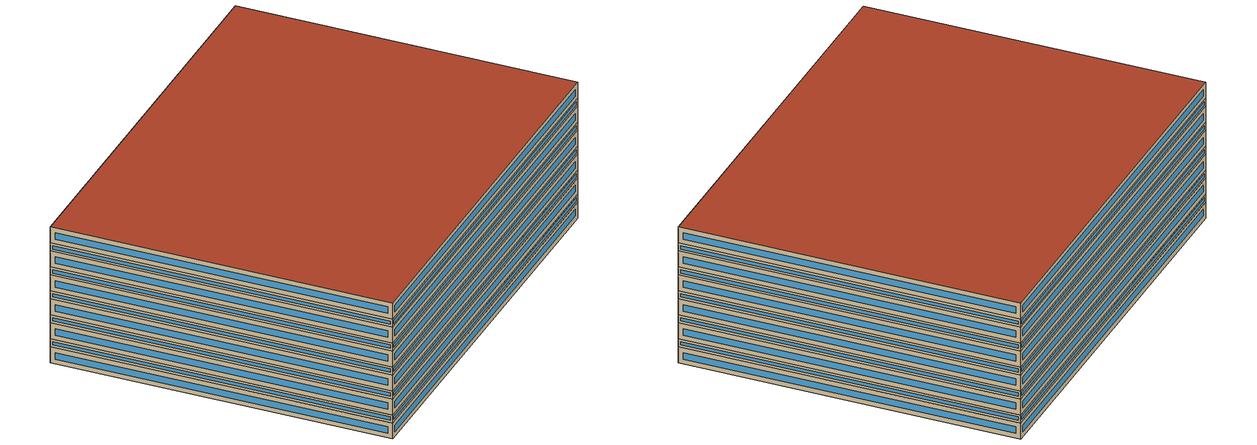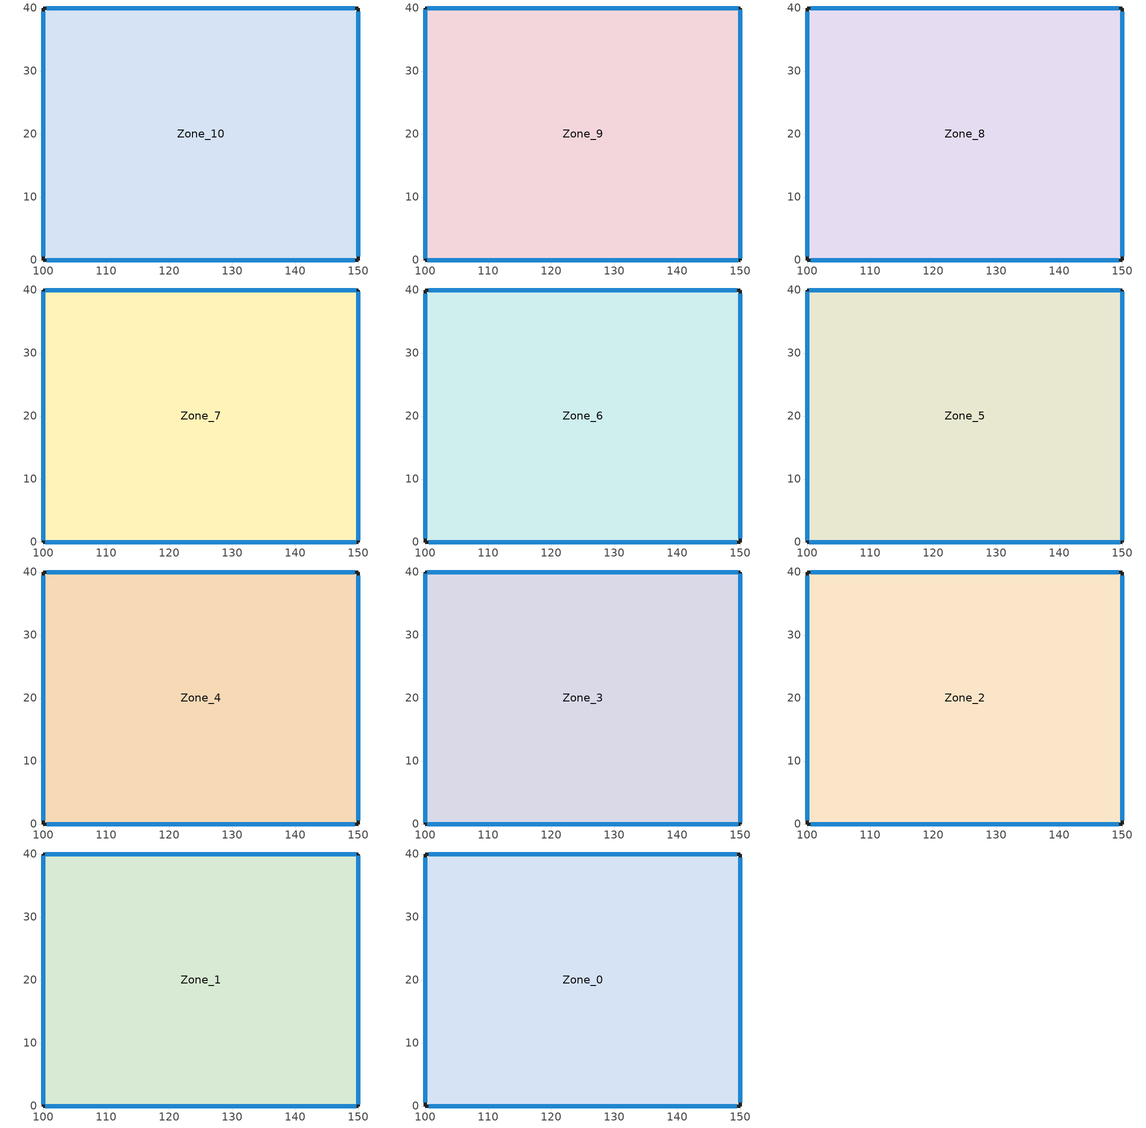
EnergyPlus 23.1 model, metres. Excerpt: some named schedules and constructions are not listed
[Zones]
Zone_10
 floor outside (90.1-2019 Nonresidential CZ 0 Exterior Floor (Mass)): 150,0 100,0 100,40 150,40 z0.5
 wall outside (90.1-2019 Nonresidential CZ 0 Exterior Wall (Mass)): 150,0 150,40 100,40 100,0 150,0 z0.5:2.5
 window (90.1-2019 Nonresidential CZ 0 Glazing (Operable)): 150,0.59 150,39.41 / 149.41,40 100.59,40 / 100,39.41 100,0.59 / 100.59,0 149.41,0 z1.09:1.91
Zone_9
 floor to Zone_10 (Interior Slab (Mass)_FLIPPED): 150,0 100,0 100,40 150,40 z2.5
 wall outside (90.1-2019 Nonresidential CZ 0 Exterior Wall (Mass)): 150,0 150,40 100,40 100,0 150,0 z2.5:3.5
 window (90.1-2019 Nonresidential CZ 0 Glazing (Operable)): 150,0.3 150,39.7 / 149.7,40 100.3,40 / 100,39.7 100,0.3 / 100.3,0 149.7,0 z2.8:3.2
Zone_8
 floor to Zone_9 (Interior Slab (Mass)_FLIPPED): 150,0 100,0 100,40 150,40 z3.5
 wall outside (90.1-2019 Nonresidential CZ 0 Exterior Wall (Mass)): 150,0 150,40 100,40 100,0 150,0 z3.5:5.5
 window (90.1-2019 Nonresidential CZ 0 Glazing (Operable)): 150,0.59 150,39.41 / 149.41,40 100.59,40 / 100,39.41 100,0.59 / 100.59,0 149.41,0 z4.09:4.91
Zone_7
 floor to Zone_8 (Interior Slab (Mass)_FLIPPED): 150,0 100,0 100,40 150,40 z5.5
 wall outside (90.1-2019 Nonresidential CZ 0 Exterior Wall (Mass)): 150,0 150,40 100,40 100,0 150,0 z5.5:6.5
 window (90.1-2019 Nonresidential CZ 0 Glazing (Operable)): 150,0.3 150,39.7 / 149.7,40 100.3,40 / 100,39.7 100,0.3 / 100.3,0 149.7,0 z5.8:6.2
Zone_6
 floor to Zone_7 (Interior Slab (Mass)_FLIPPED): 150,0 100,0 100,40 150,40 z6.5
 wall outside (90.1-2019 Nonresidential CZ 0 Exterior Wall (Mass)): 150,0 150,40 100,40 100,0 150,0 z6.5:8.5
 window (90.1-2019 Nonresidential CZ 0 Glazing (Operable)): 150,0.59 150,39.41 / 149.41,40 100.59,40 / 100,39.41 100,0.59 / 100.59,0 149.41,0 z7.09:7.91
Zone_5
 floor to Zone_6 (Interior Slab (Mass)_FLIPPED): 150,0 100,0 100,40 150,40 z8.5
 wall outside (90.1-2019 Nonresidential CZ 0 Exterior Wall (Mass)): 150,0 150,40 100,40 100,0 150,0 z8.5:9.5
 window (90.1-2019 Nonresidential CZ 0 Glazing (Operable)): 150,0.3 150,39.7 / 149.7,40 100.3,40 / 100,39.7 100,0.3 / 100.3,0 149.7,0 z8.8:9.2
Zone_4
 floor to Zone_5 (Interior Slab (Mass)_FLIPPED): 150,0 100,0 100,40 150,40 z9.5
 wall outside (90.1-2019 Nonresidential CZ 0 Exterior Wall (Mass)): 150,0 150,40 100,40 100,0 150,0 z9.5:11.5
 window (90.1-2019 Nonresidential CZ 0 Glazing (Operable)): 150,0.59 150,39.41 / 149.41,40 100.59,40 / 100,39.41 100,0.59 / 100.59,0 149.41,0 z10.09:10.91
Zone_3
 floor to Zone_4 (Interior Slab (Mass)_FLIPPED): 150,0 100,0 100,40 150,40 z11.5
 wall outside (90.1-2019 Nonresidential CZ 0 Exterior Wall (Mass)): 150,0 150,40 100,40 100,0 150,0 z11.5:12.5
 window (90.1-2019 Nonresidential CZ 0 Glazing (Operable)): 150,0.3 150,39.7 / 149.7,40 100.3,40 / 100,39.7 100,0.3 / 100.3,0 149.7,0 z11.8:12.2
Zone_2
 floor to Zone_3 (Interior Slab (Mass)_FLIPPED): 150,0 100,0 100,40 150,40 z12.5
 wall outside (90.1-2019 Nonresidential CZ 0 Exterior Wall (Mass)): 150,0 150,40 100,40 100,0 150,0 z12.5:14.5
 window (90.1-2019 Nonresidential CZ 0 Glazing (Operable)): 150,0.59 150,39.41 / 149.41,40 100.59,40 / 100,39.41 100,0.59 / 100.59,0 149.41,0 z13.09:13.91
Zone_1
 floor to Zone_2 (Interior Slab (Mass)_FLIPPED): 150,0 100,0 100,40 150,40 z14.5
 wall outside (90.1-2019 Nonresidential CZ 0 Exterior Wall (Mass)): 150,0 150,40 100,40 100,0 150,0 z14.5:15.5
 window (90.1-2019 Nonresidential CZ 0 Glazing (Operable)): 150,0.3 150,39.7 / 149.7,40 100.3,40 / 100,39.7 100,0.3 / 100.3,0 149.7,0 z14.8:15.2
Zone_0
 floor to Zone_1 (Interior Slab (Mass)_FLIPPED): 150,0 100,0 100,40 150,40 z15.5
 wall outside (90.1-2019 Nonresidential CZ 0 Exterior Wall (Mass)): 150,0 150,40 100,40 100,0 150,0 z15.5:17.5
 window (90.1-2019 Nonresidential CZ 0 Glazing (Operable)): 150,0.59 150,39.41 / 149.41,40 100.59,40 / 100,39.41 100,0.59 / 100.59,0 149.41,0 z16.09:16.91
 roof outside (90.1-2019 Nonresidential CZ 0 Exterior Roof (Mass)): 150,0 150,40 100,40 100,0 z17.5
[Schedule:Week:Daily]
NatVentAvail_Zone_6_44: f20dfdc0-ebca-4051-904d-1e82afc3a595, 11bf2a74-0d18-48e4-8699-6777100bd28d, 9ea961b2-ac5c-4bc3-9e1a-967c93119fe7, 5d2b21ac-12a4-41b7-ad59-ca25f72bc6d4, 90a8540f-f645-4c42-afb4-43ef4d00fa04, 1b20a4ab-f55f-48fa-91a1-428f9ab924bf, bd81117e-db5f-4612-9e33-ac1c85f2e500, f20dfdc0-ebca-4051-904d-1e82afc3a595, f20dfdc0-ebca-4051-904d-1e82afc3a595, f20dfdc0-ebca-4051-904d-1e82afc3a595, f20dfdc0-ebca-4051-904d-1e82afc3a595, f20dfdc0-ebca-4051-904d-1e82afc3a595
NatVentAvail_Zone_6_45: 9561be1d-9728-4a63-9683-414e658ba770, 3c8b651d-c98e-4425-a7c7-2414b5bc7adb, b33bd7bf-34ac-49fa-a721-d53ede74d103, 36e1c470-c337-4b16-b0d2-bbd79bc27b91, e0b2708d-d036-4065-8009-799a6ab6b869, 1e1ed1b8-60ca-4858-92fd-03c2e15c98fc, 9561be1d-9728-4a63-9683-414e658ba770, 9561be1d-9728-4a63-9683-414e658ba770, 9561be1d-9728-4a63-9683-414e658ba770, 9561be1d-9728-4a63-9683-414e658ba770, 9561be1d-9728-4a63-9683-414e658ba770, 9561be1d-9728-4a63-9683-414e658ba770
NatVentAvail_Zone_6_46: 9b530ce9-eca5-4026-a7f3-7d5d08ebb73a, 9cfb7f4e-4dc2-47ca-a554-8c610cbaf224, efc2627a-638b-44db-a32b-ba7aabb29f3e, b9acaa56-f80d-405e-ac9f-cb2e204cb968, ae0897ba-8887-4847-a761-27c239ed7601, 3297a3ee-9c46-4016-8248-e6be1df6c419, ab1614ab-8b7d-4aa1-94da-80e3146759a0, 9b530ce9-eca5-4026-a7f3-7d5d08ebb73a, 9b530ce9-eca5-4026-a7f3-7d5d08ebb73a, 9b530ce9-eca5-4026-a7f3-7d5d08ebb73a, 9b530ce9-eca5-4026-a7f3-7d5d08ebb73a, 9b530ce9-eca5-4026-a7f3-7d5d08ebb73a
NatVentAvail_Zone_6_47: 515cca9f-4e25-4a83-8ddb-3425e52cfe38, 09789c35-cfb8-4bbf-a665-055d4ddc3414, 70b5d770-b65c-47d5-880c-bd9f8c16a181, cad569ce-6c94-44cb-8b06-e0dfcd3f8ebc, e02675c0-2145-4f2d-b866-b4437324e750, abe05051-f22d-4b8d-bc26-82020d40070c, cb54f970-1888-41eb-9152-91167afa7c9f, 515cca9f-4e25-4a83-8ddb-3425e52cfe38, 515cca9f-4e25-4a83-8ddb-3425e52cfe38, 515cca9f-4e25-4a83-8ddb-3425e52cfe38, 515cca9f-4e25-4a83-8ddb-3425e52cfe38, 515cca9f-4e25-4a83-8ddb-3425e52cfe38
NatVentAvail_Zone_6_48: 54c90973-5cc0-41e0-a3f7-258a48d5af04, 6780341f-c2db-469e-bb10-98202515659c, bec4e297-1fd8-41f1-bc3c-21d9c0d6a49e, 22b1dbbe-48a8-486d-a650-da732dd629e4, 5a30dced-8725-4129-b743-637dbfeefdcf, 8baa16bb-a770-4d34-814c-a8187f6184e9, 195f32c6-d95c-4cea-ad76-a6efbabf8828, 54c90973-5cc0-41e0-a3f7-258a48d5af04, 54c90973-5cc0-41e0-a3f7-258a48d5af04, 54c90973-5cc0-41e0-a3f7-258a48d5af04, 54c90973-5cc0-41e0-a3f7-258a48d5af04, 54c90973-5cc0-41e0-a3f7-258a48d5af04
NatVentAvail_Zone_6_49: 5535dfd7-1840-4866-b553-4c7d2a079241, 7ac7f299-17b0-4f22-873a-43e742d2bf2f, bcfb64e9-810d-47e1-8773-46ee2ec71daf, e0ab2e9f-16b6-4b2d-a3f6-866f0204b712, ece5d0b2-caa5-42af-8b0c-2044de4c1a93, 681e4c00-ee07-4746-bba2-828fb4a86f7a, 19106470-ebe0-4fd6-aba5-e244b25a6a50, 5535dfd7-1840-4866-b553-4c7d2a079241, 5535dfd7-1840-4866-b553-4c7d2a079241, 5535dfd7-1840-4866-b553-4c7d2a079241, 5535dfd7-1840-4866-b553-4c7d2a079241, 5535dfd7-1840-4866-b553-4c7d2a079241
NatVentAvail_Zone_6_50: 061ec2b3-2852-460e-8bc0-9fd7884f8d77, 88ab5710-4397-4999-aae0-e881b17e4276, 3f37206c-4197-45cd-98ea-0984f4deacec, 72450507-12fe-49ff-b89a-2fc7617f1e69, bfb82fbf-b47d-4d48-ae5d-551a76c600b6, 8aab0947-abcf-4301-870c-0dd4ea232bfe, 716afb38-1443-430a-b722-17b5f5ea314b, 061ec2b3-2852-460e-8bc0-9fd7884f8d77, 061ec2b3-2852-460e-8bc0-9fd7884f8d77, 061ec2b3-2852-460e-8bc0-9fd7884f8d77, 061ec2b3-2852-460e-8bc0-9fd7884f8d77, 061ec2b3-2852-460e-8bc0-9fd7884f8d77
NatVentAvail_Zone_6_51: f649436d-c745-4121-b6a8-7e4811c78565, 6a90260f-5a77-45cd-af74-3d8e9420df5e, e83e513a-5cc3-4951-919f-0acb3c551088, 21332c96-ee0f-4f07-8ed8-9d81e801c9cd, a8efd32e-b182-4a8a-838c-d9f33b935da4, 96f2065a-acc6-4bd9-8c1b-8470a197e6e6, 3ea86236-a702-47e3-8e0d-a12033049186, f649436d-c745-4121-b6a8-7e4811c78565, f649436d-c745-4121-b6a8-7e4811c78565, f649436d-c745-4121-b6a8-7e4811c78565, f649436d-c745-4121-b6a8-7e4811c78565, f649436d-c745-4121-b6a8-7e4811c78565
NatVentAvail_Zone_6_52: ba30712a-261f-415b-a7e0-54356889589b, ba30712a-261f-415b-a7e0-54356889589b, ba30712a-261f-415b-a7e0-54356889589b, ba30712a-261f-415b-a7e0-54356889589b, ba30712a-261f-415b-a7e0-54356889589b, ba30712a-261f-415b-a7e0-54356889589b, ba30712a-261f-415b-a7e0-54356889589b, ba30712a-261f-415b-a7e0-54356889589b, ba30712a-261f-415b-a7e0-54356889589b, ba30712a-261f-415b-a7e0-54356889589b, ba30712a-261f-415b-a7e0-54356889589b, ba30712a-261f-415b-a7e0-54356889589b
CoolAvail_Zone_7_0: 45735616-b2b6-4659-9007-e98fcdeeb41a, bee6b387-4d5e-4adb-b40b-2d77ddca55e5, 3a48376d-20cd-4bba-b36f-86c63b9ac52a, df38ffa7-593c-4015-b16a-774c36ff343f, b46b6d6e-4c68-48b8-a44c-f68aec9fa1f5, 6f20e371-e905-45ff-bfaf-3c4e4b2f6c1f, d33addf9-3e4f-4066-ad29-e74b2ac8d158, 45735616-b2b6-4659-9007-e98fcdeeb41a, 45735616-b2b6-4659-9007-e98fcdeeb41a, 45735616-b2b6-4659-9007-e98fcdeeb41a, 45735616-b2b6-4659-9007-e98fcdeeb41a, 45735616-b2b6-4659-9007-e98fcdeeb41a
CoolAvail_Zone_7_1: f4a2c2a8-6a30-4858-af05-fa7fe88aa03f, 123fdfc5-2a34-42e2-a59b-9266109ac945, 02765e4a-7390-4a99-a03b-117e835a0fcd, 81f3ba6f-d2af-40de-8324-ff5e4c9c1e29, bd52deb5-58d0-44fd-8660-97501851f56e, 74daaa1f-2ec1-46a9-bae6-f6bf3065e719, 3c379e7a-4bf1-4403-b208-dc5fe1048df2, f4a2c2a8-6a30-4858-af05-fa7fe88aa03f, f4a2c2a8-6a30-4858-af05-fa7fe88aa03f, f4a2c2a8-6a30-4858-af05-fa7fe88aa03f, f4a2c2a8-6a30-4858-af05-fa7fe88aa03f, f4a2c2a8-6a30-4858-af05-fa7fe88aa03f
CoolAvail_Zone_7_2: a0fd59c7-d126-44cf-b412-6338062f7ca9, 94490f4e-fb9c-40d4-8c86-7b4855d197ab, bd52deb5-58d0-44fd-8660-97501851f56e, 21b91c89-6676-400a-9a28-4d138fb9ab44, bee6b387-4d5e-4adb-b40b-2d77ddca55e5, 6bde32fa-5429-49f1-963e-181384f1e10e, 0069a858-01c8-4d90-b737-f047621475dc, a0fd59c7-d126-44cf-b412-6338062f7ca9, a0fd59c7-d126-44cf-b412-6338062f7ca9, a0fd59c7-d126-44cf-b412-6338062f7ca9, a0fd59c7-d126-44cf-b412-6338062f7ca9, a0fd59c7-d126-44cf-b412-6338062f7ca9
CoolAvail_Zone_7_3: 8ac08239-8bdb-4184-9bfe-3cb0b5e9a97e, f7465ff5-cc3b-4403-82c9-82521ef3cb90, a1561be3-55ee-4e57-a287-591a479e8bf1, b73a8764-2c93-4235-99de-2399ed545a44, 87ddf09f-0acc-4952-84e5-459877a3d10f, 45735616-b2b6-4659-9007-e98fcdeeb41a, 5f942b04-503d-43e7-8c57-0119571af138, 8ac08239-8bdb-4184-9bfe-3cb0b5e9a97e, 8ac08239-8bdb-4184-9bfe-3cb0b5e9a97e, 8ac08239-8bdb-4184-9bfe-3cb0b5e9a97e, 8ac08239-8bdb-4184-9bfe-3cb0b5e9a97e, 8ac08239-8bdb-4184-9bfe-3cb0b5e9a97e
CoolAvail_Zone_7_4: b87b3b1c-751c-42fa-92db-3c0539987839, 8e94b0bc-d4b0-4aff-9e56-76a1adbb8d0a, 6896a997-09bc-4cb5-adef-ad1bdb4518cb, e380c8b1-286c-4a9c-aa02-f7e6a70574e0, c00eba58-7d6f-4fdd-ac65-0fd2af3947e4, ed3caabc-092e-42be-8969-d36d5941d1e9, 8e94b0bc-d4b0-4aff-9e56-76a1adbb8d0a, b87b3b1c-751c-42fa-92db-3c0539987839, b87b3b1c-751c-42fa-92db-3c0539987839, b87b3b1c-751c-42fa-92db-3c0539987839, b87b3b1c-751c-42fa-92db-3c0539987839, b87b3b1c-751c-42fa-92db-3c0539987839
CoolAvail_Zone_7_5: bfa7a8d4-6c56-4eff-bc5e-0618cf705621, 9cbed45e-63e8-4420-9a23-7f25957aa236, ef76ad71-7aaa-48a0-8e2c-fa70e842b56d, a43690ce-abb1-4da6-8cce-8481ea17eb74, 9cea89d7-eb24-4dcb-80fd-6958ede221d2, f4515d3c-328b-4c36-b737-3e4fbc606386, d6c9fbda-9c15-47d9-b869-da36010bdc4e, bfa7a8d4-6c56-4eff-bc5e-0618cf705621, bfa7a8d4-6c56-4eff-bc5e-0618cf705621, bfa7a8d4-6c56-4eff-bc5e-0618cf705621, bfa7a8d4-6c56-4eff-bc5e-0618cf705621, bfa7a8d4-6c56-4eff-bc5e-0618cf705621
CoolAvail_Zone_7_6: 59e5be97-33a9-4e03-82cd-77cbf9fea0a8, f5dad141-542a-48d2-b0c4-1b4ec5e46d7d, e0329e75-8594-46f3-8365-09f184f3d3c9, b85ddf77-71dd-4be8-8f48-0589f0cc54c9, 7c17c076-9c5c-4c49-8d7e-45ff4d4fd69f, 12a81014-9a70-4d75-962c-54732fd2817a, c8675d83-cc90-463b-8c33-fb7fa0b07f96, 59e5be97-33a9-4e03-82cd-77cbf9fea0a8, 59e5be97-33a9-4e03-82cd-77cbf9fea0a8, 59e5be97-33a9-4e03-82cd-77cbf9fea0a8, 59e5be97-33a9-4e03-82cd-77cbf9fea0a8, 59e5be97-33a9-4e03-82cd-77cbf9fea0a8
CoolAvail_Zone_7_7: cc56d085-d39f-49b6-9984-6ebc21cebae5, 10959cd0-f199-414d-9872-cf62450d83ae, 3cb80067-d96f-4fd9-81ae-80d8df03a0bd, d27c0b45-92c3-4db3-94aa-8d0116486a5d, faa8700b-9fde-41c6-9d48-d74e5590db6a, be9f164d-7db2-450c-ba37-8baf8c0ef6a5, 0efa19ce-e470-418a-8fb1-a87900ff5547, cc56d085-d39f-49b6-9984-6ebc21cebae5, cc56d085-d39f-49b6-9984-6ebc21cebae5, cc56d085-d39f-49b6-9984-6ebc21cebae5, cc56d085-d39f-49b6-9984-6ebc21cebae5, cc56d085-d39f-49b6-9984-6ebc21cebae5
CoolAvail_Zone_7_8: 11e1f09c-7582-4db8-b70a-5f12b58b5dc1, 8d978f04-2901-4319-afd5-be1bd5bee483, 486659df-fef1-48ce-bb1c-c3dd13010f79, 0366723c-bc0d-41cf-a795-b8832c644d88, d8c662f0-4c6b-42ae-a5f8-e1e0e819b8d4, 562e9b33-d1b3-493e-8375-723c1353a6f5, 8a405f9d-42d0-44d9-96d0-330464419840, 11e1f09c-7582-4db8-b70a-5f12b58b5dc1, 11e1f09c-7582-4db8-b70a-5f12b58b5dc1, 11e1f09c-7582-4db8-b70a-5f12b58b5dc1, 11e1f09c-7582-4db8-b70a-5f12b58b5dc1, 11e1f09c-7582-4db8-b70a-5f12b58b5dc1
CoolAvail_Zone_7_9: f2db2952-6156-4be0-b031-513d2b609a8c, c3d44b06-ad62-4a2a-9ce1-f80689ff660c, 8a405f9d-42d0-44d9-96d0-330464419840, 26011c86-58b0-47a6-b7ac-7f8563470614, ee257502-f434-459f-b2b2-f89f0795eda3, 5e1cf9e3-ebf4-4ece-97b1-18b0a8a31690, 263a5a61-1005-4029-ad1b-b767cfe35c9a, f2db2952-6156-4be0-b031-513d2b609a8c, f2db2952-6156-4be0-b031-513d2b609a8c, f2db2952-6156-4be0-b031-513d2b609a8c, f2db2952-6156-4be0-b031-513d2b609a8c, f2db2952-6156-4be0-b031-513d2b609a8c
CoolAvail_Zone_7_10: b28ff34a-97d2-4053-96a5-9acbe20769d3, 8a405f9d-42d0-44d9-96d0-330464419840, 63384a4c-9a77-477f-b9fc-a7fdd59f03d3, c76344e2-4c84-49b0-b137-45472a97be06, dacf9c4f-a16a-4dea-aa38-e56684c88150, d44360a1-31f5-418b-95dc-6b8b4617e77d, 5390ab0d-8085-4e6a-8bdc-433647d100b4, b28ff34a-97d2-4053-96a5-9acbe20769d3, b28ff34a-97d2-4053-96a5-9acbe20769d3, b28ff34a-97d2-4053-96a5-9acbe20769d3, b28ff34a-97d2-4053-96a5-9acbe20769d3, b28ff34a-97d2-4053-96a5-9acbe20769d3
CoolAvail_Zone_7_11: 8a405f9d-42d0-44d9-96d0-330464419840, 2b8d5e29-07b5-4375-84f3-7e73669e9175, 3a0204a8-4d5d-41e9-8140-a7a473ba1b05, cb9b3dab-3040-43a9-9f2c-7b7c161b15a6, a3d280ab-82f1-45d7-8cca-5a24b01e2a6f, c001c453-f69e-448c-8d33-b542edf875d6, 191eb09b-cef3-4d27-8d14-0055ef203aa4, 8a405f9d-42d0-44d9-96d0-330464419840, 8a405f9d-42d0-44d9-96d0-330464419840, 8a405f9d-42d0-44d9-96d0-330464419840, 8a405f9d-42d0-44d9-96d0-330464419840, 8a405f9d-42d0-44d9-96d0-330464419840
CoolAvail_Zone_7_12: 8d9dd40b-f5b2-4f36-824a-397c20008174, 41e65c28-817b-4d10-8260-7fd657d4a8b6, e3f1449a-5789-42cc-85f7-f1df5d4685aa, b015f029-59fd-4882-8d7d-9e79fa4d0a65, e2ee728e-757a-497b-b5b6-d78eaf94be34, d8f13d92-78d2-4bae-a025-28c6bf115016, c376802d-16c4-43a9-a7ce-9245a3954db4, 8d9dd40b-f5b2-4f36-824a-397c20008174, 8d9dd40b-f5b2-4f36-824a-397c20008174, 8d9dd40b-f5b2-4f36-824a-397c20008174, 8d9dd40b-f5b2-4f36-824a-397c20008174, 8d9dd40b-f5b2-4f36-824a-397c20008174
CoolAvail_Zone_7_13: 6a0dd6d0-2053-4e08-afd2-584c9f20a87a, 29de9b9f-1699-40cd-89d7-d4e65299d2f3, 75d18138-b2cd-4d38-b6c1-a88f72da3fcc, bd7f5a20-327d-4547-bbc3-5b7452d7e966, bb364aa2-3d88-425e-afcd-be4a77a556ae, 9d736532-3372-4234-86f8-cec98393f69c, 51f0637d-8233-4b49-a189-c331064c739d, 6a0dd6d0-2053-4e08-afd2-584c9f20a87a, 6a0dd6d0-2053-4e08-afd2-584c9f20a87a, 6a0dd6d0-2053-4e08-afd2-584c9f20a87a, 6a0dd6d0-2053-4e08-afd2-584c9f20a87a, 6a0dd6d0-2053-4e08-afd2-584c9f20a87a
CoolAvail_Zone_7_14: 3b64f659-7a87-43c0-8593-ffb75930c7f4, 9866af8d-7ab0-4c81-8db6-ce00146023e8, 02405d4e-0d02-4eff-9657-d8f9128f4eab, b917b18e-be4c-4d95-8ca7-ef00fec35358, 70c9cd82-fe0e-49ee-aaf4-1c8ff27f5354, 42b8bfae-4ab3-4b91-9049-5aef0e0a45b5, 9cbcde63-174f-4098-b545-8a02de437128, 3b64f659-7a87-43c0-8593-ffb75930c7f4, 3b64f659-7a87-43c0-8593-ffb75930c7f4, 3b64f659-7a87-43c0-8593-ffb75930c7f4, 3b64f659-7a87-43c0-8593-ffb75930c7f4, 3b64f659-7a87-43c0-8593-ffb75930c7f4
CoolAvail_Zone_7_15: 19dac5b0-28fc-460c-81f9-3dbb121f2bf8, e9c57910-916d-46b4-aea8-ffc3126c18fa, 2e73e53b-a754-47bd-965a-2e9b6a3bb011, 3f37206c-4197-45cd-98ea-0984f4deacec, 8f52b9ad-d695-459a-8123-1d00cf1d1862, 923948f4-e046-4f33-9833-6f095076ca41, 2b3fc603-4b4f-4d7a-8bc2-6e0e08bcdc7b, 19dac5b0-28fc-460c-81f9-3dbb121f2bf8, 19dac5b0-28fc-460c-81f9-3dbb121f2bf8, 19dac5b0-28fc-460c-81f9-3dbb121f2bf8, 19dac5b0-28fc-460c-81f9-3dbb121f2bf8, 19dac5b0-28fc-460c-81f9-3dbb121f2bf8
CoolAvail_Zone_7_16: 2b24e0a0-77cd-4c2a-b642-03fc66f5c8b9, 106d7206-3cd6-40aa-bb3f-d1aa542cc2ae, d8816c3b-0b15-4ece-87b0-550193ae6b3b, 90097c4d-ccdb-4846-818d-3cb2f30ef5dc, 61b5032f-cd16-4827-b89d-23ab93cb0bca, 18b198f9-c7da-4087-b865-159950c574c9, df11aa4b-5de7-4dcf-b1b6-ac577a82ad4a, 2b24e0a0-77cd-4c2a-b642-03fc66f5c8b9, 2b24e0a0-77cd-4c2a-b642-03fc66f5c8b9, 2b24e0a0-77cd-4c2a-b642-03fc66f5c8b9, 2b24e0a0-77cd-4c2a-b642-03fc66f5c8b9, 2b24e0a0-77cd-4c2a-b642-03fc66f5c8b9
CoolAvail_Zone_7_17: 30b9171a-7657-45ad-8017-84e6404a233f, eef20202-03ec-4909-bd15-b857f90d6a31, bfdf7701-11bf-443c-8628-7934162078ba, d15e5b5d-5e37-4174-a93b-1081d327ba36, dcbeb821-1698-4cac-b286-aea139742297, 7116dbe5-212a-4f86-9218-e9f82299a115, 38d1916f-2a8a-4ab0-92c9-4a2c45943095, 30b9171a-7657-45ad-8017-84e6404a233f, 30b9171a-7657-45ad-8017-84e6404a233f, 30b9171a-7657-45ad-8017-84e6404a233f, 30b9171a-7657-45ad-8017-84e6404a233f, 30b9171a-7657-45ad-8017-84e6404a233f
CoolAvail_Zone_7_18: 0a7de23c-0324-448c-89ba-2cd380fbd515, 2aff8466-0908-4b61-bc1a-6bceaf2a4e85, aebfd59d-58d0-45e9-a04d-295ea184cf9d, 0a7de23c-0324-448c-89ba-2cd380fbd515, def8fd52-9c04-459b-b488-edd1ceb558e8, 2724fd72-7d31-4623-8ce8-dae60800fc56, a52faff9-5955-42e7-a57b-6a64d24945f9, 0a7de23c-0324-448c-89ba-2cd380fbd515, 0a7de23c-0324-448c-89ba-2cd380fbd515, 0a7de23c-0324-448c-89ba-2cd380fbd515, 0a7de23c-0324-448c-89ba-2cd380fbd515, 0a7de23c-0324-448c-89ba-2cd380fbd515
CoolAvail_Zone_7_19: 51f33bcb-c1b9-4dbf-a088-91283180cc94, f02aa9f5-7836-4d4f-86de-6ff0b72cae85, e110b118-d81a-4b43-8216-c1da41565a46, a215011d-4356-478b-a21d-b576fe264fa7, 516b1c36-25e3-4fd2-ba88-c9e099409a74, 2c939a17-2f24-48a6-9bbb-2f1d91a34e61, 83adf70c-07ae-41d9-8fd2-a52c17277c96, 51f33bcb-c1b9-4dbf-a088-91283180cc94, 51f33bcb-c1b9-4dbf-a088-91283180cc94, 51f33bcb-c1b9-4dbf-a088-91283180cc94, 51f33bcb-c1b9-4dbf-a088-91283180cc94, 51f33bcb-c1b9-4dbf-a088-91283180cc94
CoolAvail_Zone_7_20: 5dda5916-6d3c-48d9-a4eb-7cd58c6ca905, 90be5a14-d185-49e9-b411-98636482d1e4, 51f33bcb-c1b9-4dbf-a088-91283180cc94, 7a625284-486a-4df8-a195-787275be78b9, 2d9d3bc2-2be8-40e2-ba93-16945def3971, 50c1e71f-3c6f-4dce-aea5-29f5db3406b0, 3b2a50bb-8273-4419-a75b-b061611c1ee3, 5dda5916-6d3c-48d9-a4eb-7cd58c6ca905, 5dda5916-6d3c-48d9-a4eb-7cd58c6ca905, 5dda5916-6d3c-48d9-a4eb-7cd58c6ca905, 5dda5916-6d3c-48d9-a4eb-7cd58c6ca905, 5dda5916-6d3c-48d9-a4eb-7cd58c6ca905
CoolAvail_Zone_7_21: 79654032-0147-43e8-b268-009458f05259, 9cbed45e-63e8-4420-9a23-7f25957aa236, 033e5d23-12a7-46dc-9698-c5c22ac64766, ca0514e6-15e5-43fc-9152-7c261e085220, e4cf8d18-b06a-4275-8dae-d644d1fffa45, 5dfc78b0-88dd-4231-a396-0eb56cbd5de2, ad5cdd03-fd0d-46d1-a952-4600b6bc9a7e, 79654032-0147-43e8-b268-009458f05259, 79654032-0147-43e8-b268-009458f05259, 79654032-0147-43e8-b268-009458f05259, 79654032-0147-43e8-b268-009458f05259, 79654032-0147-43e8-b268-009458f05259
CoolAvail_Zone_7_22: ae0897ba-8887-4847-a761-27c239ed7601, e9241817-41b8-4c97-a5ac-5b412bfbf647, 6ed750c0-6651-479f-8583-a43f3ec745a4, ab5efb21-1b2c-4519-9a10-06b047222dca, 46cdaba4-7fc0-49bc-aa2e-e63d6e3d887b, 9b530ce9-eca5-4026-a7f3-7d5d08ebb73a, a49a7585-76db-4f9a-93a1-7b1e433aaa8e, ae0897ba-8887-4847-a761-27c239ed7601, ae0897ba-8887-4847-a761-27c239ed7601, ae0897ba-8887-4847-a761-27c239ed7601, ae0897ba-8887-4847-a761-27c239ed7601, ae0897ba-8887-4847-a761-27c239ed7601
CoolAvail_Zone_7_23: bf5dcc97-0650-4216-94ab-1fe1f55276a6, aaa1963e-e4e9-4f0a-8b44-b0072f10ddaf, b3fd5bc3-90ed-4f8e-8d6f-127abbd410e7, 532fc8c8-b428-4593-a29f-3708c2500318, c4eee6c1-9e5e-41c9-af96-8911827a25c9, db590865-4fe0-4535-94e5-8bd3e82d6c2f, 4a43e340-611f-4e7f-be46-f3b1aaa300a3, bf5dcc97-0650-4216-94ab-1fe1f55276a6, bf5dcc97-0650-4216-94ab-1fe1f55276a6, bf5dcc97-0650-4216-94ab-1fe1f55276a6, bf5dcc97-0650-4216-94ab-1fe1f55276a6, bf5dcc97-0650-4216-94ab-1fe1f55276a6
CoolAvail_Zone_7_24: b4f70b77-5474-4961-b665-f4b872168fce, 62a84dcf-005e-479f-bf49-5971cac001d6, 95043a9f-ae9f-4096-93dd-0030d5745bee, 71b5a1bf-89df-478a-94ba-3e6d224b1fce, 067f6a9f-440f-4da4-bc3c-4016dbe239e3, 51920650-d57b-432c-8473-77c249c60af3, 4e089610-16fc-4de8-8654-57ed60320646, b4f70b77-5474-4961-b665-f4b872168fce, b4f70b77-5474-4961-b665-f4b872168fce, b4f70b77-5474-4961-b665-f4b872168fce, b4f70b77-5474-4961-b665-f4b872168fce, b4f70b77-5474-4961-b665-f4b872168fce
CoolAvail_Zone_7_25: 3a8ff466-1572-43e3-b7c1-fb57bae7e5f6, af582de9-854c-4b27-ac37-ec64c0e964a6, 9561be1d-9728-4a63-9683-414e658ba770, 0c5d451c-b26a-42e6-8045-81209f73361d, 13c9dcf3-7c3c-4939-99bc-a66501a51218, bd35f572-6c14-4c75-a87f-39b822fabd9c, a0464ed6-f6ce-463c-902f-f49dfcaf50e5, 3a8ff466-1572-43e3-b7c1-fb57bae7e5f6, 3a8ff466-1572-43e3-b7c1-fb57bae7e5f6, 3a8ff466-1572-43e3-b7c1-fb57bae7e5f6, 3a8ff466-1572-43e3-b7c1-fb57bae7e5f6, 3a8ff466-1572-43e3-b7c1-fb57bae7e5f6
CoolAvail_Zone_7_26: 1a058e7b-2432-44ee-a387-212f9af2a98e, 89cbe1b4-be8d-420b-ad1d-481134bae030, e2c5f702-147f-4f45-8f93-eb151656052a, e8feb143-6619-4e44-abe4-59084b4926e8, d6372546-09e3-4d54-a7ad-aef5bb923712, bc1f5db8-0343-4289-98cc-e794d962400e, 8e44327a-f274-4954-8564-baa047c96d54, 1a058e7b-2432-44ee-a387-212f9af2a98e, 1a058e7b-2432-44ee-a387-212f9af2a98e, 1a058e7b-2432-44ee-a387-212f9af2a98e, 1a058e7b-2432-44ee-a387-212f9af2a98e, 1a058e7b-2432-44ee-a387-212f9af2a98e
CoolAvail_Zone_7_27: 5ebd543f-653b-4453-a2d1-aa20cdf9a81a, bec830b0-02b2-4883-9ad5-dd031b4d9da0, ac1a399e-7844-498d-8094-53b89d6a8a63, b0a6c523-17be-4de8-a007-4749900e1979, 89440362-d1a5-4c98-b4b5-20ca6e0c723e, 9bd72d2d-7662-4cc1-85ea-05f916025e89, e36e2bb7-caca-44e1-8e18-b27da54db28d, 5ebd543f-653b-4453-a2d1-aa20cdf9a81a, 5ebd543f-653b-4453-a2d1-aa20cdf9a81a, 5ebd543f-653b-4453-a2d1-aa20cdf9a81a, 5ebd543f-653b-4453-a2d1-aa20cdf9a81a, 5ebd543f-653b-4453-a2d1-aa20cdf9a81a
CoolAvail_Zone_7_28: 52f27922-8312-42f5-9ce3-bbaede20f962, d69800f2-0a2a-4179-96c9-3c352552a6cb, a7b39a6e-c28e-400f-b0cb-b89a44eba3be, 3c63a5d8-3374-4310-95cc-48742d6db97b, d15e5b5d-5e37-4174-a93b-1081d327ba36, 3a47506a-f390-4411-a07b-474aca295586, 79654032-0147-43e8-b268-009458f05259, 52f27922-8312-42f5-9ce3-bbaede20f962, 52f27922-8312-42f5-9ce3-bbaede20f962, 52f27922-8312-42f5-9ce3-bbaede20f962, 52f27922-8312-42f5-9ce3-bbaede20f962, 52f27922-8312-42f5-9ce3-bbaede20f962
CoolAvail_Zone_7_29: 9bbad1f3-deb7-427f-9d25-8d7d36413950, 53c1ea5d-1ebb-48b4-bd44-e5e57a493b47, 571e5022-c7a9-4193-872e-adb23b875967, fd1eebb7-ae25-4a0b-9ae9-f39244b66f8c, d15e5b5d-5e37-4174-a93b-1081d327ba36, d15e5b5d-5e37-4174-a93b-1081d327ba36, b8639eff-2515-4373-8ad7-ac73a9e1f874, 9bbad1f3-deb7-427f-9d25-8d7d36413950, 9bbad1f3-deb7-427f-9d25-8d7d36413950, 9bbad1f3-deb7-427f-9d25-8d7d36413950, 9bbad1f3-deb7-427f-9d25-8d7d36413950, 9bbad1f3-deb7-427f-9d25-8d7d36413950
CoolAvail_Zone_7_30: 7184da34-240c-4b6d-93ce-fbc2130ab747, 8a405f9d-42d0-44d9-96d0-330464419840, dc97af03-2384-4bb0-99b3-728cf9247e1d, 3a76f166-5242-40e2-934c-137b1db0427f, 603d38bc-9358-45a7-b500-89b06c01529a, 4439b08b-b3b5-4bb0-872a-ef064c6df472, 961611fc-6cb6-40a5-a8bc-84e99b759f59, 7184da34-240c-4b6d-93ce-fbc2130ab747, 7184da34-240c-4b6d-93ce-fbc2130ab747, 7184da34-240c-4b6d-93ce-fbc2130ab747, 7184da34-240c-4b6d-93ce-fbc2130ab747, 7184da34-240c-4b6d-93ce-fbc2130ab747
CoolAvail_Zone_7_31: 5a908684-f9cf-45b4-b5b8-ae8a123e500a, 7a625284-486a-4df8-a195-787275be78b9, 571e5022-c7a9-4193-872e-adb23b875967, 51099a20-6c29-4076-87bc-da8d38a44a4c, 9f34e41f-fa0a-4cca-84f2-8a4b7e5c9fff, 2e3ce53a-b27f-4b19-865a-8a59f8f3d9be, fb570989-6d79-4e23-96a0-bc028a045480, 5a908684-f9cf-45b4-b5b8-ae8a123e500a, 5a908684-f9cf-45b4-b5b8-ae8a123e500a, 5a908684-f9cf-45b4-b5b8-ae8a123e500a, 5a908684-f9cf-45b4-b5b8-ae8a123e500a, 5a908684-f9cf-45b4-b5b8-ae8a123e500a
CoolAvail_Zone_7_32: 33920dee-67d3-4b8c-8265-b6fee3f7193f, 4d3eb448-9b0c-49e7-af43-dd11c7dbcc7f, 14827110-bb91-4569-9464-842db7c2f4c9, 4415725f-ac32-4013-943e-1ba89236a3ae, cde782c4-b684-40ae-8943-953bc67c3267, 680fbcb8-d65b-47a6-8f7d-5d6d7eec2a61, a5b1e0ee-6456-494a-ac05-9d128e00ea1b, 33920dee-67d3-4b8c-8265-b6fee3f7193f, 33920dee-67d3-4b8c-8265-b6fee3f7193f, 33920dee-67d3-4b8c-8265-b6fee3f7193f, 33920dee-67d3-4b8c-8265-b6fee3f7193f, 33920dee-67d3-4b8c-8265-b6fee3f7193f
CoolAvail_Zone_7_33: e6622f1f-2e6a-4cb0-9cfe-3307bc4e7330, ba0a8b03-b524-4944-950f-25f97ced0e71, 5e71a3d9-717c-4ec3-b2c5-cc67a8577d65, 0d333b0c-b992-4e52-952e-bc08f7f16e68, c7fc317e-73be-4404-b4ac-a850ff035b45, 033e5d23-12a7-46dc-9698-c5c22ac64766, 96585438-17a9-4f2d-ba76-5f25d7acb26b, e6622f1f-2e6a-4cb0-9cfe-3307bc4e7330, e6622f1f-2e6a-4cb0-9cfe-3307bc4e7330, e6622f1f-2e6a-4cb0-9cfe-3307bc4e7330, e6622f1f-2e6a-4cb0-9cfe-3307bc4e7330, e6622f1f-2e6a-4cb0-9cfe-3307bc4e7330
CoolAvail_Zone_7_34: 58776fbb-131a-4163-bc9f-bdc5d5c2f7db, 3c21969f-b920-492f-a4b9-10ae55c85706, 61b357f4-f6e6-4925-b387-1de39b7cc1fa, 0fa62410-a4f8-424e-bd98-b743837af38e, 502d5453-6122-42a2-9195-6f643fa86aa6, 348f92fa-facd-4d59-8293-b884daa41336, 975a310a-3582-4e8e-bbb1-4e74cdb09bf2, 58776fbb-131a-4163-bc9f-bdc5d5c2f7db, 58776fbb-131a-4163-bc9f-bdc5d5c2f7db, 58776fbb-131a-4163-bc9f-bdc5d5c2f7db, 58776fbb-131a-4163-bc9f-bdc5d5c2f7db, 58776fbb-131a-4163-bc9f-bdc5d5c2f7db
CoolAvail_Zone_7_35: 0a0e94e5-17e9-4f55-b6ba-0cff2d60cb48, 656ac055-7b5f-4ee6-a593-05e85dcc2151, f4a2c2a8-6a30-4858-af05-fa7fe88aa03f, d37df644-2e9c-4d79-a21b-c2ce73d4f76b, c8675d83-cc90-463b-8c33-fb7fa0b07f96, 2c28fc9b-8a8b-4620-840b-bf0f7868a53c, 4eb883bc-be96-4aad-97b9-e9b3bf60c7c0, 0a0e94e5-17e9-4f55-b6ba-0cff2d60cb48, 0a0e94e5-17e9-4f55-b6ba-0cff2d60cb48, 0a0e94e5-17e9-4f55-b6ba-0cff2d60cb48, 0a0e94e5-17e9-4f55-b6ba-0cff2d60cb48, 0a0e94e5-17e9-4f55-b6ba-0cff2d60cb48
CoolAvail_Zone_7_36: 974d3b50-240b-4423-8093-ecf7348e7a77, 5dda5916-6d3c-48d9-a4eb-7cd58c6ca905, d1377231-a0dc-4382-bb8f-9b1b18d367ac, 3bc0fb08-8a13-4cc9-ae99-47b2b77d3581, 64521ecc-3f76-405a-8015-79241e9814f1, 0b178198-81fe-45bb-924c-f1c7844d558f, 9561be1d-9728-4a63-9683-414e658ba770, 974d3b50-240b-4423-8093-ecf7348e7a77, 974d3b50-240b-4423-8093-ecf7348e7a77, 974d3b50-240b-4423-8093-ecf7348e7a77, 974d3b50-240b-4423-8093-ecf7348e7a77, 974d3b50-240b-4423-8093-ecf7348e7a77
CoolAvail_Zone_7_37: d15e5b5d-5e37-4174-a93b-1081d327ba36, 4dbaa0ec-594d-484d-9f40-ff97ba6f489b, 5637ac8b-84e2-4ae5-80ae-d1b10a38e0a6, 73b77d0b-158f-4ab2-b965-87fe1b25a0b5, a23a09be-1608-4e17-9d1a-3b0c8bebe0d6, bee6b387-4d5e-4adb-b40b-2d77ddca55e5, fefef696-33ff-4fe0-90e5-88765f0c1d3c, d15e5b5d-5e37-4174-a93b-1081d327ba36, d15e5b5d-5e37-4174-a93b-1081d327ba36, d15e5b5d-5e37-4174-a93b-1081d327ba36, d15e5b5d-5e37-4174-a93b-1081d327ba36, d15e5b5d-5e37-4174-a93b-1081d327ba36
CoolAvail_Zone_7_38: e88c6c5b-bd8b-4ff2-a5c8-6d02a455660d, d503720c-97db-4c8f-bb73-5fa63e187427, 974d3b50-240b-4423-8093-ecf7348e7a77, e6bef2dc-bc69-48b0-a87c-56ca68d267ba, b56f730e-0d16-40b5-8800-2eaec1f9e16d, 481d59af-034c-4750-aa96-4dfbceed2deb, 26478247-07dc-437b-9561-7dc0f47f08da, e88c6c5b-bd8b-4ff2-a5c8-6d02a455660d, e88c6c5b-bd8b-4ff2-a5c8-6d02a455660d, e88c6c5b-bd8b-4ff2-a5c8-6d02a455660d, e88c6c5b-bd8b-4ff2-a5c8-6d02a455660d, e88c6c5b-bd8b-4ff2-a5c8-6d02a455660d
CoolAvail_Zone_7_39: e0b2708d-d036-4065-8009-799a6ab6b869, 67b84bbc-35a5-464d-b2aa-46a085c2dace, 2ba26b7c-ec20-4d35-9d4d-c5aa899999db, 33fc359f-7dd0-4837-816f-1591cc087171, 09a3685a-2c69-4375-933e-06f930586e9f, 7321d2a9-7909-4930-a3a2-908d2a361488, d15e5b5d-5e37-4174-a93b-1081d327ba36, e0b2708d-d036-4065-8009-799a6ab6b869, e0b2708d-d036-4065-8009-799a6ab6b869, e0b2708d-d036-4065-8009-799a6ab6b869, e0b2708d-d036-4065-8009-799a6ab6b869, e0b2708d-d036-4065-8009-799a6ab6b869
CoolAvail_Zone_7_40: fd1eebb7-ae25-4a0b-9ae9-f39244b66f8c, 95fa02f2-2dcb-463b-95b4-cc12a435ff88, a7a1d405-c573-4bb9-b67b-8ce496c3c19b, 45c8ce96-07ae-4084-a6ae-a2589231fdf2, b97038e8-cb96-4908-8caf-aebc44971e05, 935ce55b-c2eb-4d0a-8971-2a44efc75534, 7f483035-ffa4-4953-83d1-3a987444b79a, fd1eebb7-ae25-4a0b-9ae9-f39244b66f8c, fd1eebb7-ae25-4a0b-9ae9-f39244b66f8c, fd1eebb7-ae25-4a0b-9ae9-f39244b66f8c, fd1eebb7-ae25-4a0b-9ae9-f39244b66f8c, fd1eebb7-ae25-4a0b-9ae9-f39244b66f8c
CoolAvail_Zone_7_41: 2dcc873a-a15d-4898-9fc1-872ab014c7bf, bbb2faed-3f6a-44d8-aaf0-78c2e5e9e339, e423462b-1761-430d-9fe2-04f5ce2df798, 221900c0-e161-4b32-8dcf-c06f7f97bc00, 0c28a0af-c182-4c21-a87c-47ab7c06f9a6, 531176dc-aaea-4caa-8757-48b7464adbe8, f02c8604-d348-4cbe-8dd2-544ac135fb9a, 2dcc873a-a15d-4898-9fc1-872ab014c7bf, 2dcc873a-a15d-4898-9fc1-872ab014c7bf, 2dcc873a-a15d-4898-9fc1-872ab014c7bf, 2dcc873a-a15d-4898-9fc1-872ab014c7bf, 2dcc873a-a15d-4898-9fc1-872ab014c7bf
CoolAvail_Zone_7_42: 55b381e4-677b-4329-b664-d2a45fb87942, 4b302ba2-075a-4b97-9e24-a58132b1d411, 02e56310-3f5e-4da5-a1ac-b244952a844e, 2bf2147b-2790-43df-95a8-867ac31a1a3b, beec6d2d-9b4d-454c-bab1-ccd7f0066b7f, e315acb1-8100-4df8-a883-a898b626087a, 338386b5-c2be-4c5a-bb7b-7ed45e145b6a, 55b381e4-677b-4329-b664-d2a45fb87942, 55b381e4-677b-4329-b664-d2a45fb87942, 55b381e4-677b-4329-b664-d2a45fb87942, 55b381e4-677b-4329-b664-d2a45fb87942, 55b381e4-677b-4329-b664-d2a45fb87942
CoolAvail_Zone_7_43: a3fc49ce-a702-4050-a4d4-f0b41f3f04d1, 61f6c040-2eff-4334-87d1-fc18078c5b4d, 216a5813-e1aa-4f98-a3d9-45aafe295c6f, ed36eb50-59d0-4664-b429-3e82567ec3db, 8268aa2b-f0c7-4399-82b5-6ee22692aaec, 7e1150bf-fcb5-4083-bada-e8b812130924, bac10eca-6aad-4b6c-99d9-6d047ad927fb, a3fc49ce-a702-4050-a4d4-f0b41f3f04d1, a3fc49ce-a702-4050-a4d4-f0b41f3f04d1, a3fc49ce-a702-4050-a4d4-f0b41f3f04d1, a3fc49ce-a702-4050-a4d4-f0b41f3f04d1, a3fc49ce-a702-4050-a4d4-f0b41f3f04d1
CoolAvail_Zone_7_44: 64c5fce2-a931-45de-ae17-11bb6b7ec4f7, 47937c46-9517-4e7e-a3e7-344cd70182dd, 6875829c-b567-4096-a9a7-070edf4a5beb, 1ef194d5-600d-436e-896f-97ae3dce0780, a412ade5-a070-42a9-a7bc-82a2a93165c4, 8a1bcc7b-a4db-415c-b492-aece4c5ef8ef, 54881f83-04a8-4966-a892-547419b078ed, 64c5fce2-a931-45de-ae17-11bb6b7ec4f7, 64c5fce2-a931-45de-ae17-11bb6b7ec4f7, 64c5fce2-a931-45de-ae17-11bb6b7ec4f7, 64c5fce2-a931-45de-ae17-11bb6b7ec4f7, 64c5fce2-a931-45de-ae17-11bb6b7ec4f7
CoolAvail_Zone_7_45: 2b397f9f-8be1-4396-8707-4f27285c48cf, 8a405f9d-42d0-44d9-96d0-330464419840, 406e654a-9fdf-4ae3-be6f-feb498b17671, d744ff22-ee5c-4023-b1c9-87d2f9fe7dfb, 2ba26b7c-ec20-4d35-9d4d-c5aa899999db, 18633dd2-a644-4504-9320-c2cd889ac2f6, 2b397f9f-8be1-4396-8707-4f27285c48cf, 2b397f9f-8be1-4396-8707-4f27285c48cf, 2b397f9f-8be1-4396-8707-4f27285c48cf, 2b397f9f-8be1-4396-8707-4f27285c48cf, 2b397f9f-8be1-4396-8707-4f27285c48cf, 2b397f9f-8be1-4396-8707-4f27285c48cf
CoolAvail_Zone_7_46: 309667cc-af2f-4954-85bc-5c148a350b4a, 4b302ba2-075a-4b97-9e24-a58132b1d411, c5798417-1c1b-466f-842b-606aee00b441, 3561d5a0-8828-4d36-a964-a15591300829, a7ceca8a-c546-48e0-a49a-66e985bab7ce, 5cde5439-ff1c-4de1-beaa-ff53f8bc1147, 8eda0833-9465-44ca-b207-203164fd8480, 309667cc-af2f-4954-85bc-5c148a350b4a, 309667cc-af2f-4954-85bc-5c148a350b4a, 309667cc-af2f-4954-85bc-5c148a350b4a, 309667cc-af2f-4954-85bc-5c148a350b4a, 309667cc-af2f-4954-85bc-5c148a350b4a
CoolAvail_Zone_7_47: c07bb51f-4667-4208-a672-928bc48b7e71, 0f0ad8b2-2234-4335-ac35-566c41478452, 6d6db758-2500-443d-bdef-894acfca45ea, 3f746df6-9fc2-4e6b-862d-bfddc29698c6, cc53f02f-f23b-4eea-8bb5-4934ea585736, f312e64c-c167-464e-bd74-4efe2e397cf8, a00cccfd-5229-4c20-b9c7-1c7349c5186a, c07bb51f-4667-4208-a672-928bc48b7e71, c07bb51f-4667-4208-a672-928bc48b7e71, c07bb51f-4667-4208-a672-928bc48b7e71, c07bb51f-4667-4208-a672-928bc48b7e71, c07bb51f-4667-4208-a672-928bc48b7e71
CoolAvail_Zone_7_48: 2c8ea5d2-3ca6-45dd-837b-790187776252, 4cc02389-25bd-4e02-83c7-58feb55ca3e1, d334755c-7090-493a-ab8f-9d10578fc5a6, 29e997ca-ecc2-4d1c-89d3-e135346c21a9, acf5dc99-9e6c-4cd1-8e4e-92e17302b4d5, d7521b54-dcde-4121-9895-2ef7c3b3bb1f, 1ae229a3-7d21-4fb6-800f-6fe5ce3d76cc, 2c8ea5d2-3ca6-45dd-837b-790187776252, 2c8ea5d2-3ca6-45dd-837b-790187776252, 2c8ea5d2-3ca6-45dd-837b-790187776252, 2c8ea5d2-3ca6-45dd-837b-790187776252, 2c8ea5d2-3ca6-45dd-837b-790187776252
CoolAvail_Zone_7_49: 7ea803b6-4dd8-4f21-a3f9-328113ec1916, f9b1004c-33da-4f60-8c23-26f99f1b139a, bde7cc9d-b313-478c-8cc4-a01290c4dae5, ce449a69-b7fa-4ae1-93bb-0214ff05a138, 3f8a45d7-03b5-4d13-a7ff-d2d48f56d807, 036425c4-82a5-4409-8ab6-3f12aa87b18d, fbfbacd4-5a12-4ed5-b67e-3885ccab6799, 7ea803b6-4dd8-4f21-a3f9-328113ec1916, 7ea803b6-4dd8-4f21-a3f9-328113ec1916, 7ea803b6-4dd8-4f21-a3f9-328113ec1916, 7ea803b6-4dd8-4f21-a3f9-328113ec1916, 7ea803b6-4dd8-4f21-a3f9-328113ec1916
CoolAvail_Zone_7_50: 7c356ccd-7fd0-4528-b668-c7546eaf29fd, a7a1d405-c573-4bb9-b67b-8ce496c3c19b, 0fe831b4-e945-4b21-ac06-86a2e420b340, cd7ced8e-8b7f-4543-85a8-9176b2e4a066, 2d89ac6e-f4cc-4247-9866-2bcfe1bc3776, 8881c897-b148-42fc-af77-a5b5a63de981, 5eed06f2-4a53-4ea2-bfd0-8501a5fcf0c7, 7c356ccd-7fd0-4528-b668-c7546eaf29fd, 7c356ccd-7fd0-4528-b668-c7546eaf29fd, 7c356ccd-7fd0-4528-b668-c7546eaf29fd, 7c356ccd-7fd0-4528-b668-c7546eaf29fd, 7c356ccd-7fd0-4528-b668-c7546eaf29fd
CoolAvail_Zone_7_51: c0e83535-29b8-446b-86aa-72272f3ed4d5, effd959a-8aaf-4a32-8b40-52283b3b98f9, c5930086-2ef5-4a74-83ec-795e1fdc4ced, 422191d6-08e9-4381-a167-78983eb10db2, 781589bc-d8a2-4d70-8197-9cd454fa73dc, 08f62952-1b6d-40fd-a8d1-eb5f4b36067c, 2e3ce53a-b27f-4b19-865a-8a59f8f3d9be, c0e83535-29b8-446b-86aa-72272f3ed4d5, c0e83535-29b8-446b-86aa-72272f3ed4d5, c0e83535-29b8-446b-86aa-72272f3ed4d5, c0e83535-29b8-446b-86aa-72272f3ed4d5, c0e83535-29b8-446b-86aa-72272f3ed4d5
CoolAvail_Zone_7_52: fd54331b-13d3-40b1-82b7-098872b6a4d1, fd54331b-13d3-40b1-82b7-098872b6a4d1, fd54331b-13d3-40b1-82b7-098872b6a4d1, fd54331b-13d3-40b1-82b7-098872b6a4d1, fd54331b-13d3-40b1-82b7-098872b6a4d1, fd54331b-13d3-40b1-82b7-098872b6a4d1, fd54331b-13d3-40b1-82b7-098872b6a4d1, fd54331b-13d3-40b1-82b7-098872b6a4d1, fd54331b-13d3-40b1-82b7-098872b6a4d1, fd54331b-13d3-40b1-82b7-098872b6a4d1, fd54331b-13d3-40b1-82b7-098872b6a4d1, fd54331b-13d3-40b1-82b7-098872b6a4d1
NatVentAvail_Zone_7_0: cc7c5e72-59e5-4702-8b92-1755059ed6e7, 376c1599-d0a1-46f3-9493-42d7791fb4d7, adf51260-352a-49a5-856a-a1708e0f9059, 3d42308f-4ede-4cfc-abd2-451e729e8899, 7e556149-db7b-452c-bc0e-d10d15d566de, d91147c9-b657-4293-a10b-2d96826d421b, 3de5a5f0-e37b-4be9-a4d0-a10cd2c42d39, cc7c5e72-59e5-4702-8b92-1755059ed6e7, cc7c5e72-59e5-4702-8b92-1755059ed6e7, cc7c5e72-59e5-4702-8b92-1755059ed6e7, cc7c5e72-59e5-4702-8b92-1755059ed6e7, cc7c5e72-59e5-4702-8b92-1755059ed6e7
NatVentAvail_Zone_7_1: 3ae7b580-9877-4d38-86a1-b7ff7554ca40, d42ad0eb-1562-4c6a-a2ff-f30118a8ced3, 659cf226-37ff-47d1-895f-4ca231c388b7, ac56218a-2dbe-492e-8073-25593503e669, c0b2f4d1-01b3-45a1-8358-39c921a39d31, 9f5f28fe-3118-482c-a101-9ab805f1a469, b0720e02-7a41-4125-943b-bf7348b466ea, 3ae7b580-9877-4d38-86a1-b7ff7554ca40, 3ae7b580-9877-4d38-86a1-b7ff7554ca40, 3ae7b580-9877-4d38-86a1-b7ff7554ca40, 3ae7b580-9877-4d38-86a1-b7ff7554ca40, 3ae7b580-9877-4d38-86a1-b7ff7554ca40
NatVentAvail_Zone_7_2: 5105515d-9b21-4281-af3d-07e03f7b6bab, d0b618e4-c2f6-400f-8f7b-86c363a9a151, c0b2f4d1-01b3-45a1-8358-39c921a39d31, 59960803-f3c8-46b2-94bb-fd38e35e664c, 376c1599-d0a1-46f3-9493-42d7791fb4d7, ea529082-dafb-4ae3-9133-c80d673d23d8, 71d822ab-728c-4cc9-9c34-57a5de03a976, 5105515d-9b21-4281-af3d-07e03f7b6bab, 5105515d-9b21-4281-af3d-07e03f7b6bab, 5105515d-9b21-4281-af3d-07e03f7b6bab, 5105515d-9b21-4281-af3d-07e03f7b6bab, 5105515d-9b21-4281-af3d-07e03f7b6bab
NatVentAvail_Zone_7_3: 3e0c2a6a-3bf6-4d58-a271-e91b39380af6, a49a7585-76db-4f9a-93a1-7b1e433aaa8e, ae37b25e-c380-4e85-8790-aceacc0e0324, 426e0e56-fc7c-49e6-90d7-0bfdbe712f24, 41781489-dd0d-4094-bb15-ddb7413edce5, cc7c5e72-59e5-4702-8b92-1755059ed6e7, 7d9c5027-a62c-4d0e-8f1d-a1b17dfe5b28, 3e0c2a6a-3bf6-4d58-a271-e91b39380af6, 3e0c2a6a-3bf6-4d58-a271-e91b39380af6, 3e0c2a6a-3bf6-4d58-a271-e91b39380af6, 3e0c2a6a-3bf6-4d58-a271-e91b39380af6, 3e0c2a6a-3bf6-4d58-a271-e91b39380af6
